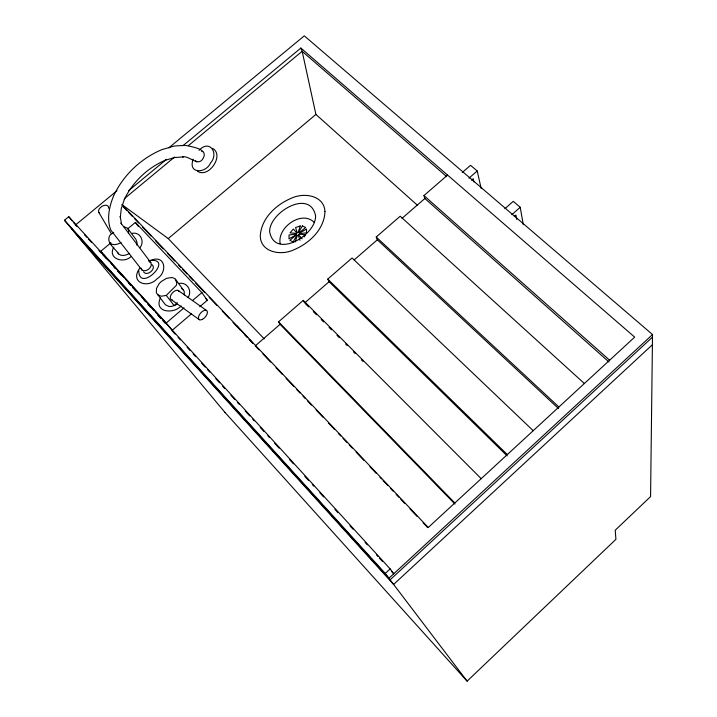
<?xml version="1.0" encoding="UTF-8"?>
<svg xmlns="http://www.w3.org/2000/svg" width="717" height="717" viewBox="0 0 717 717"><rect width="100%" height="100%" fill="white"/><g stroke="black" fill="none" stroke-linecap="round" stroke-linejoin="round"><path stroke-width="1.08" d="M168.773 147.881L304.286 35.85L652.524 334.543L650.57 496.594L615.213 530.23L615.921 539.336L467.108 681.15L224.923 412.347M184.296 294.974L184.206 291.38L183.211 289.74L175.441 279.218L173.819 278.079L171.695 277.533L166.55 278.348L161.379 281.44L159.21 283.6L156.467 288.422L156.387 292.85L165.475 304.824L169.158 306.517L171.614 306.437L176.893 304.447M138.766 270.488C138.883 294.418 176.167 256.471 148.616 260.719M136.732 245.062L137.126 242.848L135.907 239.344L127.581 228.293L124.005 226.724M128.531 233.321L128.522 229.861L127.581 228.293M295.287 241.898L297.295 235.409L298.254 235.077L299.993 240.294M113.447 196.261C109.19 206.855 106.51 219.008 110.776 230.014L141.957 270.013C146.008 272.845 153.241 267.038 150.812 262.556L120.976 223.139L121.46 223.964L120.232 216.453L120.322 217.341L121.298 208.459L124.516 198.959M193.249 159.21C187.415 174.07 205.913 173.702 210.574 162.956C219.241 153.205 209.472 138.937 199.075 150.31M187.926 297.698C192.801 290.905 186.805 281.181 178.434 283.627M160.456 297.761C153.42 312.549 173.666 314.422 181.15 305.908M139.824 268.122C129.123 282.632 147.926 289.032 157.104 278.725C167.787 272.254 165.475 253.979 150.704 260.441M139.932 247.759C145.237 241.315 140.048 230.964 131.408 233.554M113.815 247.186C107.245 258.407 123.297 263.865 130.727 256.838M113.689 195.687C123.387 175.118 140.864 158.484 161.809 149.665L174.15 146.053L185.04 145.327M124.283 199.532C132.636 182.019 147.514 167.841 165.349 160.223M304.089 236.968L305.55 234.925L299.276 234.038L298.595 234.826L302.189 238.797M177.305 302.655L174.249 305.729L166.29 295.422L161.119 296.238L157.381 294.526M166.29 295.422L176.4 285.294L176.776 282.946L175.441 279.218M652.524 334.543L388.928 578.26L71.324 228.445M652.497 337.124L390.111 579.829L73.546 231.116M652.398 344.734L393.624 584.445L80.125 238.985M467.108 681.15L385.253 573.43L390.147 568.913L68.769 216.713L64.476 220.253L225.174 412.66M511.83 214.688L520.219 207.267L513.255 201.343L504.885 208.728M514.349 216.426L515.908 215.046L516.706 219.366M468.945 178.183L477.208 170.978L470.54 165.304L462.295 172.483M471.508 180.182L473.166 178.73L473.928 181.975M454.937 504.051L280.051 324.326L278.528 321.843L303.237 300.396L481.188 478.669M507.143 455.887L329.067 281.736L327.75 279.101L352.083 257.977L533.215 430.684M558.471 408.52L377.33 239.801L376.228 237.013L400.185 216.211L584.373 383.505M608.948 361.951L424.867 198.501L423.962 195.571L447.56 175.082M280.051 324.326L255.261 345.863L259.115 349.923M329.067 281.736L304.653 302.95L303.237 300.396M354.117 259.966L377.33 239.801M402.031 218.335L424.867 198.501M110.902 242.821L100.765 251.273L166.236 323L184.054 307.799M192.532 300.557L201.862 292.599L135.379 222.413L127.778 228.741M191.412 313.867L172.161 330.331L166.236 323M199.783 306.706L207.321 300.262L201.862 292.599M122.123 204.695L168.235 238.582L315.91 114.433L302.162 51.31L300.862 48.048L182.88 145.766M128.621 190.704L166.514 159.317M124.633 198.457L174.616 157.023M188.41 145.596L302.162 51.31L446.673 176.615M73.519 222.476L75.554 224.95L116.988 190.695M113.716 232.407L110.203 234.889C105.076 242.418 115.204 248.261 118.538 253.881C121.657 256.695 126.317 255.252 129.562 253.415M121.092 242.543C117.803 244.398 113.071 245.886 109.898 243.036M164.776 160.429L174.446 157.57L183.427 156.898L182.539 156.772C189.763 155.553 198.331 167.617 203.287 158.081C208.557 148.652 191.26 146.842 185.927 145.443M201.683 151.448L202.696 151.61M149.002 261.75L150.812 262.556M212.492 148.338C224.86 154.953 208.656 178.757 197.48 171.229M196.816 161.961L195.454 160.626M152.058 264.681C156.898 268.642 146.851 276.941 143.543 271.86M181.607 288.61L183.211 289.74M178.183 290.43L206.424 310.389M171.309 299.688L199.451 319.746M300.862 48.048L634.679 337.115L428.273 527.479L122.033 204.829M423.962 195.571L609.629 360.212M315.91 114.433L417.536 205.358M376.228 237.013L558.902 406.996M327.75 279.101L507.313 454.578M305.442 303.739L308.597 306.894M313.32 311.635L316.475 314.79M321.198 319.531L323.564 321.906M329.085 327.427L331.442 329.802M336.963 335.332L339.32 337.698M345.63 344.017L347.207 345.594M353.508 351.913L355.085 353.499M361.386 359.817L362.963 361.395M278.528 321.843L454.847 502.967M168.235 238.582L264.241 338.899M123.297 206.783L127.133 210.825M128.675 212.447L132.511 216.489M134.805 218.918L138.641 222.96M142.477 227.002L150.92 235.893M155.526 240.751L163.198 248.835M167.796 253.684L174.706 260.961M178.542 265.003L180.845 267.432M182.378 269.045L186.976 273.903M189.279 276.323L193.115 280.365M195.418 282.794L204.623 292.5M209.23 297.349L216.901 305.433M222.27 311.097L229.18 318.375M233.016 322.417L240.688 330.501M244.524 334.543L246.818 336.972M249.122 339.392L252.958 343.443M262.96 353.983L270.659 362.094M276.045 367.776L282.211 374.265M286.056 378.325L293.755 386.436M296.838 389.681L299.921 392.934M302.995 396.178L305.308 398.607M307.62 401.045L311.465 405.105M316.089 409.972L323.017 417.276M328.404 422.958L334.561 429.447M338.415 433.507L340.727 435.936M343.031 438.374L346.885 442.434M349.197 444.863L352.271 448.107M356.125 452.167L363.824 460.287M369.981 466.776L376.138 473.265M379.992 477.325L381.534 478.947M383.075 480.569L387.691 485.436M390.774 488.689L393.077 491.118M396.16 494.363L399.244 497.607M400.776 499.238L404.63 503.289M410.016 508.971L416.944 516.276M423.111 522.765L427.726 527.64M205.788 298.639L207.321 300.262M236.485 325.41L247.75 337.68M249.247 339.32L253.011 343.407M108.76 260.836L103.365 254.436M111.018 263.318L115.554 268.275M117.812 270.757L123.853 277.38M126.12 279.863L130.646 284.828M132.914 287.311L138.955 293.925M141.213 296.408L145.748 301.373M148.007 303.856L154.047 310.47M155.562 312.128L160.841 317.918M163.109 320.4L166.882 324.541M75.554 224.95L77.06 226.599M84.606 234.862L86.865 237.345M88.37 239.003L91.391 242.31M98.928 250.574L101.196 253.056M102.701 254.705L106.466 258.837M114.012 267.109L115.518 268.758M117.776 271.241L121.549 275.373M128.334 282.812L130.602 285.294M132.86 287.777L135.88 291.084M143.418 299.348L145.676 301.83M147.944 304.304L150.955 307.611M157.74 315.05L160.76 318.357M163.019 320.84L165.286 323.322M172.071 330.761L175.082 334.068M178.103 337.375L180.361 339.858M187.146 347.297L190.166 350.604M193.178 353.911L195.445 356.385M201.477 362.999L205.241 367.131M207.509 369.613L209.767 372.096M215.799 378.71L219.572 382.842M222.584 386.149L224.851 388.632M230.883 395.237L234.656 399.378M237.668 402.685L239.173 404.334M245.205 410.949L249.731 415.905M252.751 419.212L254.257 420.87M260.289 427.484L264.062 431.616M267.826 435.748L269.341 437.406M274.611 443.187L279.137 448.152M289.695 459.722L293.468 463.854M304.779 476.258L308.543 480.39M312.316 484.522L313.822 486.18M319.854 492.785L323.627 496.926M334.938 509.321L337.949 512.628M350.013 525.857L353.033 529.164M365.096 542.393L367.355 544.866M376.407 554.788L377.913 556.446M379.418 558.095L382.439 561.402M391.491 571.324L393.75 573.806L390.147 568.913M64.476 220.253L385.253 573.43M68.769 216.713L72.157 220.827M100.765 251.273L102.065 252.85M135.379 222.413L138.399 226.509M314.413 222.593C302.126 209.552 276.843 227.504 280.195 243.753M141.957 270.013L141.339 268.194M98.928 212.626L111.287 233.599M117.615 252.312L118.538 253.881M477.208 170.978L481.152 188.437M520.219 207.267L523.293 224.654M172.188 299.894A5.826 3.182 -48.6 0 1 172.268 293.038A5.826 3.182 -48.6 0 1 179.196 291.765M99.6 213.29A5.628 3.549 -33.5 0 1 102.235 206.173A5.628 3.549 -33.5 0 1 108.634 208.271M324.953 211.506C324.353 229.512 309.197 243.475 293.468 249.964C281.198 255.772 260.603 252.59 260.271 235.983C261.257 218.228 276.135 204.506 291.72 198.071C303.847 192.398 324.129 195.167 324.953 211.506M299.482 233.258L299.41 233.697L306.482 232.828L306.535 228.983L299.482 233.258M296.085 234.172L296.112 234.889L288.987 238.833L289.059 234.979L296.112 234.109M315.57 215.853C316.296 235.391 274.548 259.742 269.646 231.636C269.269 212.34 310.228 188.248 315.57 215.853M300.217 225.954L298.227 232.398L297.268 232.738L295.547 227.558L300.217 225.954M302.386 225.936L298.577 232.38L299.258 232.693L305.657 227.504L302.386 225.936M296.946 235.427L293.119 241.907L289.847 240.312L296.264 235.113L296.946 235.427M296.515 233.383L290 232.882L293.352 229.037L296.928 232.98L296.515 233.383M202.463 319.343A5.888 3.074 -48.9 0 0 207.052 310.9A5.888 3.074 -48.9 0 0 199.272 314.951A5.888 3.074 -48.9 0 0 202.463 319.343"/></g></svg>
